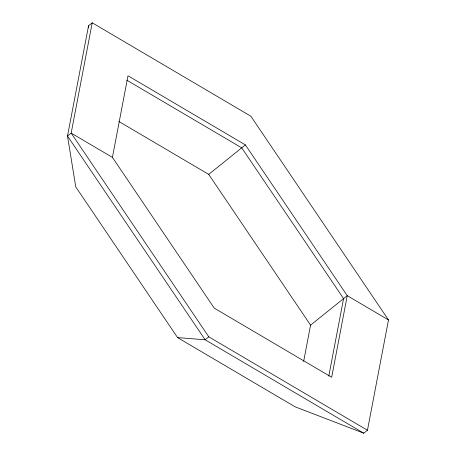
<?xml version="1.0" encoding="UTF-8"?>
<svg xmlns="http://www.w3.org/2000/svg" width="456" height="456" viewBox="0 0 456 456"><rect width="100%" height="100%" fill="white"/><g stroke="black" fill="none" stroke-linecap="round" stroke-linejoin="round"><path stroke-width="0.68" d="M88.544 25.747L67.505 136.042L75.753 186.869L177.589 337.622L295.003 406.763L363.785 433.2L367.456 430.253L388.495 319.958L250.874 116.229L92.215 22.8L88.544 25.747L88.618 27.879M92.215 22.8L71.17 133.095L67.505 136.042L205.126 339.771L363.785 433.2M303.65 361.42L310.57 325.145L347.244 295.665L331.672 377.283L214.263 308.142L112.427 157.388L127.993 75.77L245.402 144.905L347.244 295.665L388.495 319.958M328.804 376.046L343.573 298.612L241.737 147.858L126.774 80.159M118.839 121.456L208.728 174.386L245.402 144.905M367.456 430.253L208.791 336.819L205.126 339.771L177.589 337.622M112.427 157.388L71.17 133.095L208.791 336.819M208.728 174.386L310.57 325.145"/></g></svg>
